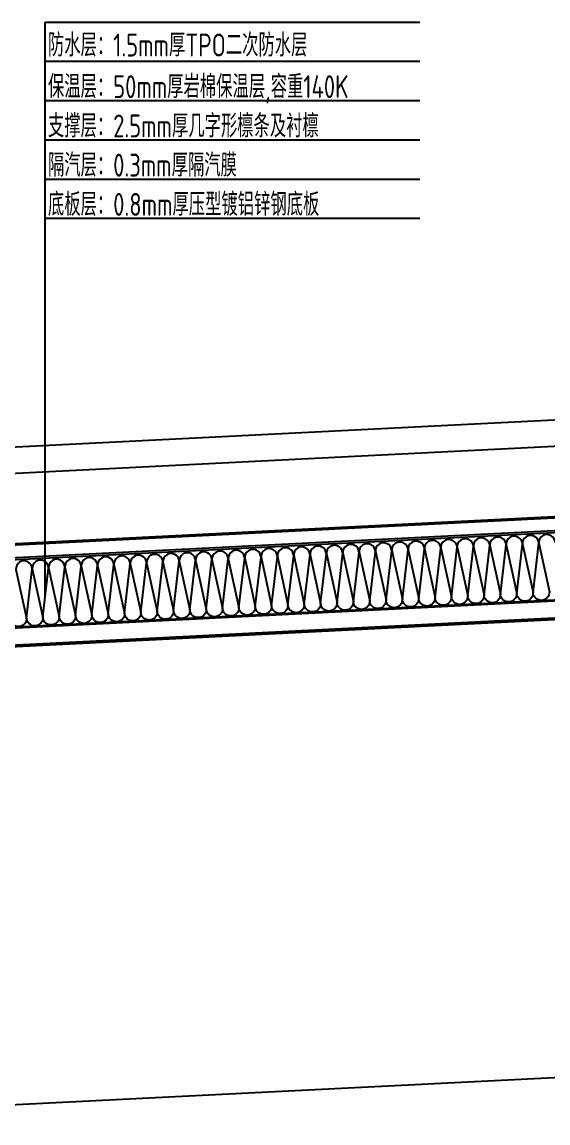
# Model space of a CAD drawing. Extents: x -599358 to 2865263, y -1062760 to 486533.
# Drawn here: x 119800 to 120202, y -727715 to -726873 of the extents above; entities that cross this region are included whole.
import ezdxf

# ---------------------------------------------------------------- set-up
doc = ezdxf.new("R2010")
doc.units = 0
for name, color, linetype in [('A-AXIS-DP', 126, 'Continuous'), ('BWM', 8, 'Continuous'), ('DIM', 173, 'Continuous'), ('SEAMLOK75 - SHEET', 6, 'Continuous'), ('WZ', 2, 'Continuous')]:
    doc.layers.add(name, color=color, linetype=linetype)
doc.styles.add('jhz', font='TSSDENG.SHX', dxfattribs={"width": 0.75, "bigfont": 'TSSDCHN.SHX'})

msp = doc.modelspace()

# ---------------------------------------------------------------- linework, layer by layer
at = {"color": 1, "ltscale": 50}
for p, q in [((120515.45, -727246.37, 0), (119521.51, -727296.38, 0)), ((120515.45, -727247.87, 0), (119521.51, -727297.88, 0))]:
    msp.add_line(p, q, dxfattribs=at)
at = {"color": 4, "ltscale": 50}
for p, q in [((119521.51, -727349.04, 0), (120515.45, -727299.03, 0)), ((119521.51, -727349.84, 0), (120515.45, -727299.83, 0)), ((119521.51, -727363.26, 0), (120515.45, -727313.25, 0)), ((119521.51, -727364.06, 0), (120515.45, -727314.05, 0))]:
    msp.add_line(p, q, dxfattribs=at)
at = {"color": 2, "ltscale": 50}
msp.add_line((119521.51, -727362.96, 0), (120515.45, -727312.95, 0), dxfattribs=at)
at = {"layer": 'A-AXIS-DP', "color": 8, "ltscale": 10}
msp.add_line((120515.45, -727664.49), (119521.51, -727714.5), dxfattribs=at)
at = {"layer": 'BWM'}
msp.add_lwpolyline([(120207.53, -727270.74, 1), (120195.04, -727271.37), (120203.17, -727308.49, -1), (120190.69, -727309.12), (120195.04, -727271.37, 1), (120182.56, -727271.99), (120190.69, -727309.12, -1), (120178.2, -727309.74), (120182.56, -727271.99, 1), (120170.07, -727272.62), (120178.2, -727309.74, -1), (120165.72, -727310.37), (120170.07, -727272.62, 1), (120157.59, -727273.25), (120165.72, -727310.37, -1), (120153.23, -727311), (120157.59, -727273.25, 1), (120145.1, -727273.88), (120153.23, -727311, -1), (120140.75, -727311.63), (120145.1, -727273.88, 1), (120132.62, -727274.51), (120140.75, -727311.63, -1), (120128.26, -727312.26), (120132.62, -727274.51, 1), (120120.14, -727275.13), (120128.26, -727312.26, -1), (120115.78, -727312.88), (120120.14, -727275.13, 1), (120107.65, -727275.76), (120115.78, -727312.88, -1), (120103.3, -727313.51), (120107.65, -727275.76, 1), (120095.17, -727276.39), (120103.3, -727313.51, -1), (120090.81, -727314.14), (120095.17, -727276.39, 1), (120082.68, -727277.02), (120090.81, -727314.14, -1), (120078.33, -727314.77), (120082.68, -727277.02, 1), (120070.2, -727277.65), (120078.33, -727314.77, -1), (120065.84, -727315.4), (120070.2, -727277.65, 1), (120057.72, -727278.28), (120065.84, -727315.4, -1), (120053.36, -727316.02), (120057.72, -727278.28, 1), (120045.23, -727278.9), (120053.36, -727316.02, -1), (120040.88, -727316.65), (120045.23, -727278.9, 1), (120032.75, -727279.53), (120040.88, -727316.65, -1), (120028.39, -727317.28), (120032.75, -727279.53, 1), (120020.26, -727280.16), (120028.39, -727317.28, -1), (120015.91, -727317.91), (120020.26, -727280.16, 1), (120007.78, -727280.79), (120015.91, -727317.91, -1), (120003.42, -727318.54), (120007.78, -727280.79, 1), (119995.29, -727281.42), (120003.42, -727318.54, -1), (119990.94, -727319.17), (119995.29, -727281.42, 1), (119982.81, -727282.04), (119990.94, -727319.17, -1), (119978.45, -727319.79), (119982.81, -727282.04, 1), (119970.33, -727282.67), (119978.45, -727319.79, -1), (119965.97, -727320.42), (119970.33, -727282.67, 1), (119957.84, -727283.3), (119965.97, -727320.42, -1), (119953.49, -727321.05), (119957.84, -727283.3, 1), (119945.36, -727283.93), (119953.49, -727321.05, -1), (119941, -727321.68), (119945.36, -727283.93, 1), (119932.87, -727284.56), (119941, -727321.68, -1), (119928.52, -727322.31), (119932.87, -727284.56, 1), (119920.39, -727285.18), (119928.52, -727322.31, -1), (119916.03, -727322.93), (119920.39, -727285.18, 1), (119907.9, -727285.81), (119916.03, -727322.93, -1), (119903.55, -727323.56), (119907.9, -727285.81, 1), (119895.42, -727286.44), (119903.55, -727323.56, -1), (119891.06, -727324.19), (119895.42, -727286.44, 1), (119882.94, -727287.07), (119891.06, -727324.19, -1), (119878.58, -727324.82), (119882.94, -727287.07, 1), (119870.45, -727287.7), (119878.58, -727324.82, -1), (119866.1, -727325.45), (119870.45, -727287.7, 1), (119857.97, -727288.33), (119866.1, -727325.45, -1), (119853.61, -727326.07), (119857.97, -727288.33, 1), (119845.48, -727288.95), (119853.61, -727326.07, -1), (119841.13, -727326.7), (119845.48, -727288.95, 1), (119833, -727289.58), (119841.13, -727326.7, -1), (119828.64, -727327.33), (119833, -727289.58, 1), (119820.52, -727290.21), (119828.64, -727327.33, -1), (119816.16, -727327.96), (119820.52, -727290.21, 1), (119808.03, -727290.84), (119816.16, -727327.96, -1), (119803.68, -727328.59), (119808.03, -727290.84, 1), (119795.55, -727291.47), (119803.68, -727328.59, -1), (119791.19, -727329.22)], format="xyb", dxfattribs=at)
at = {"layer": 'DIM', "ltscale": 10}
for p, q in [((119817.86, -727311.88), (119817.86, -726873.02)), ((119817.86, -726873.02), (120104.19, -726873.02)), ((119817.86, -726903.02), (120104.19, -726903.02)), ((119817.86, -726933.02), (120104.19, -726933.02)), ((119817.86, -726963.02), (120104.19, -726963.02)), ((119817.86, -726993.02), (120104.19, -726993.02)), ((119817.86, -727023.02), (120104.19, -727023.02))]:
    msp.add_line(p, q, dxfattribs=at)
at = {"layer": 'SEAMLOK75 - SHEET'}
for p, q in [((119521.51, -727211.6), (120496.94, -727162.52)), ((119521.51, -727231.62), (120491.3, -727182.83)), ((120498.04, -727236.56), (119521.51, -727285.69)), ((120500.71, -727237.42), (119521.51, -727286.69))]:
    msp.add_line(p, q, dxfattribs=at)

# ---------------------------------------------------------------- texts
at = {"layer": 'WZ', "style": 'jhz', "width": 0.75}
for s, p in [('防水层：1.5mm厚TPO二次防水层', (119820.01, -726899.38)), ('保温层：50mm厚岩棉保温层,容重140K', (119820.01, -726931.17)), ('支撑层：2.5mm厚几字形檩条及衬檩', (119820.01, -726961.17)), ('隔汽层：0.3mm厚隔汽膜', (119820.01, -726991.17)), ('底板层：0.8mm厚压型镀铝锌钢底板', (119820.01, -727021.17))]:
    msp.add_text(s, height=17.5, dxfattribs=at).set_placement(p)

doc.saveas('drawing.dxf')
